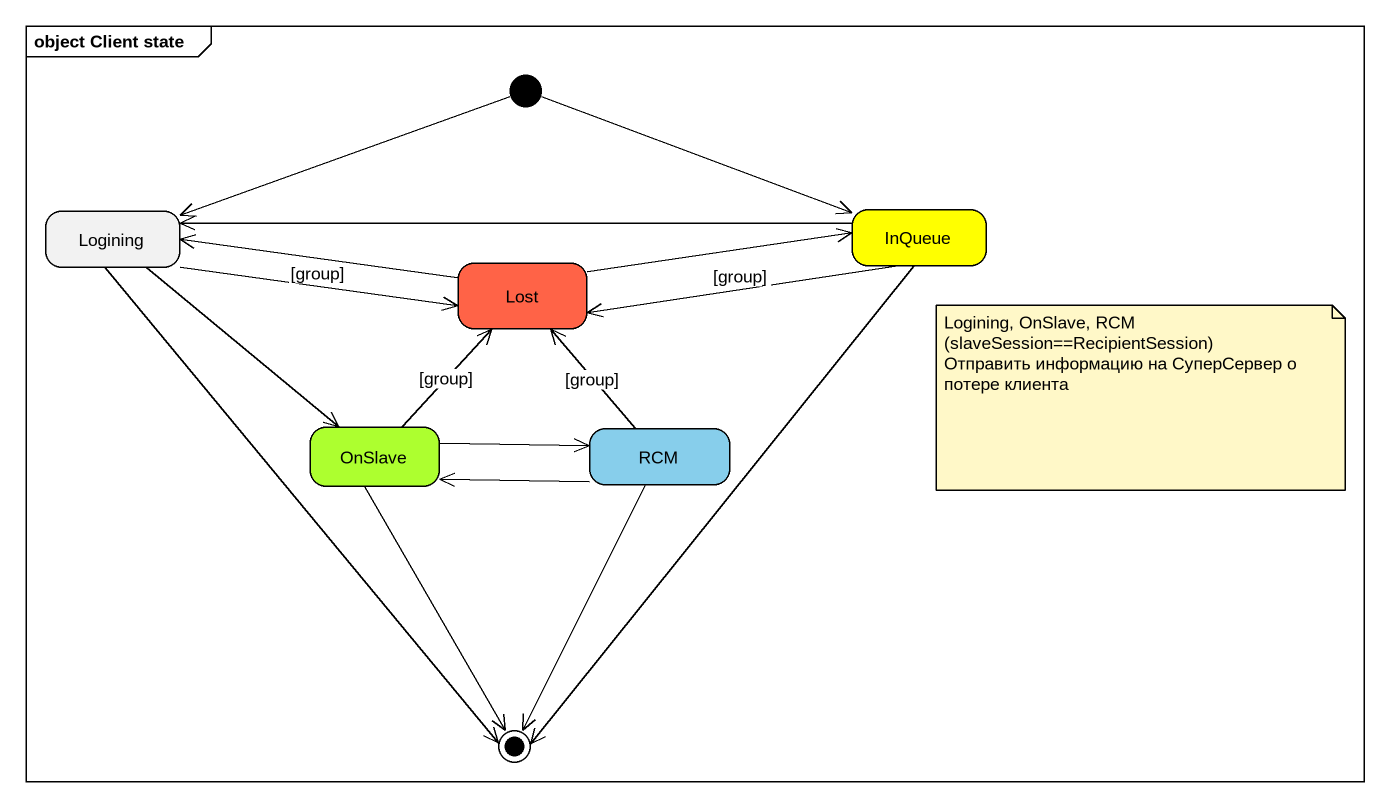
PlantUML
@startuml
mainframe object Client state
hide empty description
state Logining
state InQueue #FFFF00
state Lost #FF6347
state OnSlave #ADFF2F
state RCM #87CEEB
[*] -left-> Logining
[*] -right-> InQueue
Logining -right-> Lost : [group]
Logining --> OnSlave
InQueue -left-> Logining
InQueue -left-> Lost : [group]
Lost -left-> Logining
Lost -right-> InQueue
OnSlave -up-> Lost : [group]
OnSlave -right-> RCM
RCM -up-> Lost : [group]
RCM -left-> OnSlave
Logining --> [*]
InQueue --> [*]
OnSlave --> [*]
RCM --> [*]
note as N1
  Logining, OnSlave, RCM (slaveSession==RecipientSession)
  Отправить информацию на СуперСервер о потере клиента
end note
@enduml
